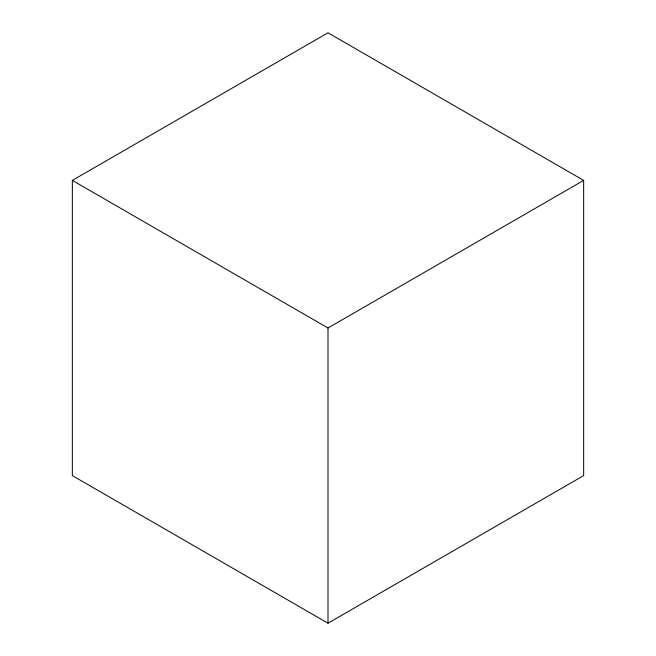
<?xml version="1.0" encoding="UTF-8"?>
<svg xmlns="http://www.w3.org/2000/svg" width="656" height="656" viewBox="0 0 656 656"><rect width="100%" height="100%" fill="white"/><g stroke="black" fill="none" stroke-linecap="round" stroke-linejoin="round"><path stroke-width="0.98" d="M72.349 180.4L328 32.8L583.651 180.4L583.651 475.6L328 623.2L72.349 475.6L72.349 180.4L328 328L583.651 180.4M328 328L328 623.2"/></g></svg>
